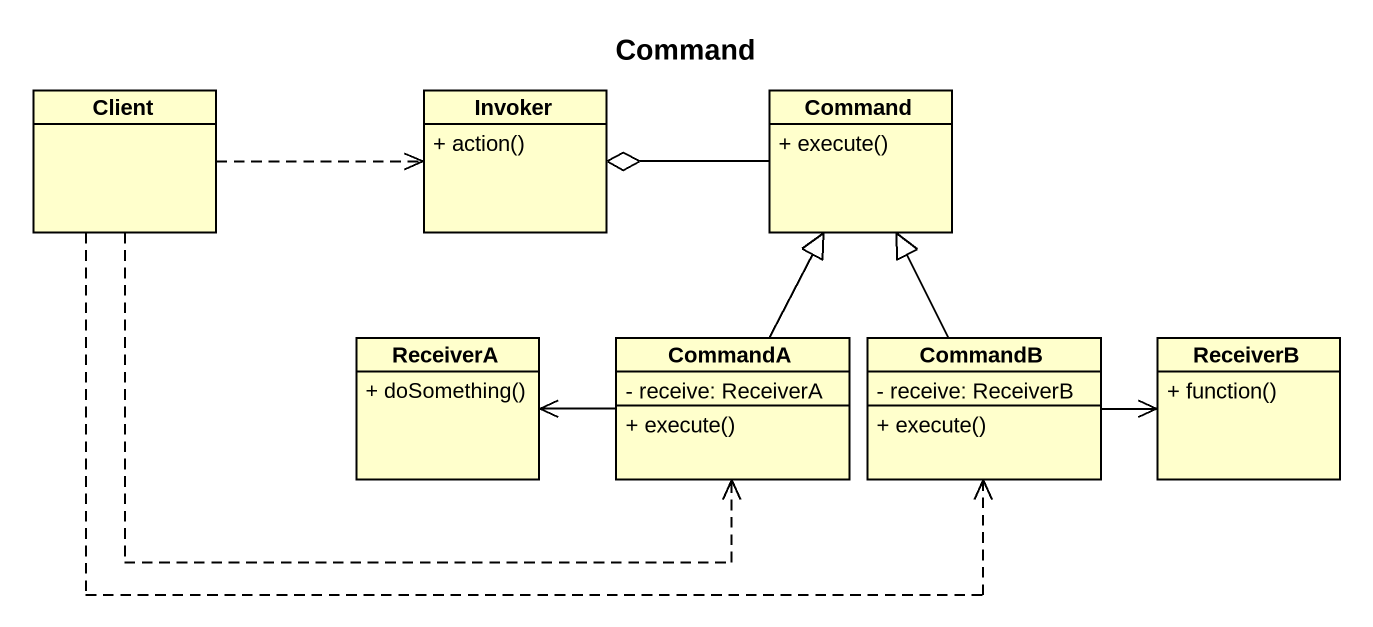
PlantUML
@startuml
title Command
hide circle
hide empty members
skinparam classAttributeIconSize 0
class Client
class Invoker {
  + action()
}
class Command {
  + execute()
}
class ReceiverA {
  + doSomething()
}
class CommandA {
  - receive: ReceiverA
  + execute()
}
class CommandB {
  - receive: ReceiverB
  + execute()
}
class ReceiverB {
  + function()
}
Client .right.> Invoker
Client .right.> CommandA
Client .right.> CommandB
Command -left-o Invoker
CommandA -up-|> Command
CommandA -left-> ReceiverA
CommandB -up-|> Command
CommandB -right-> ReceiverB
@enduml
